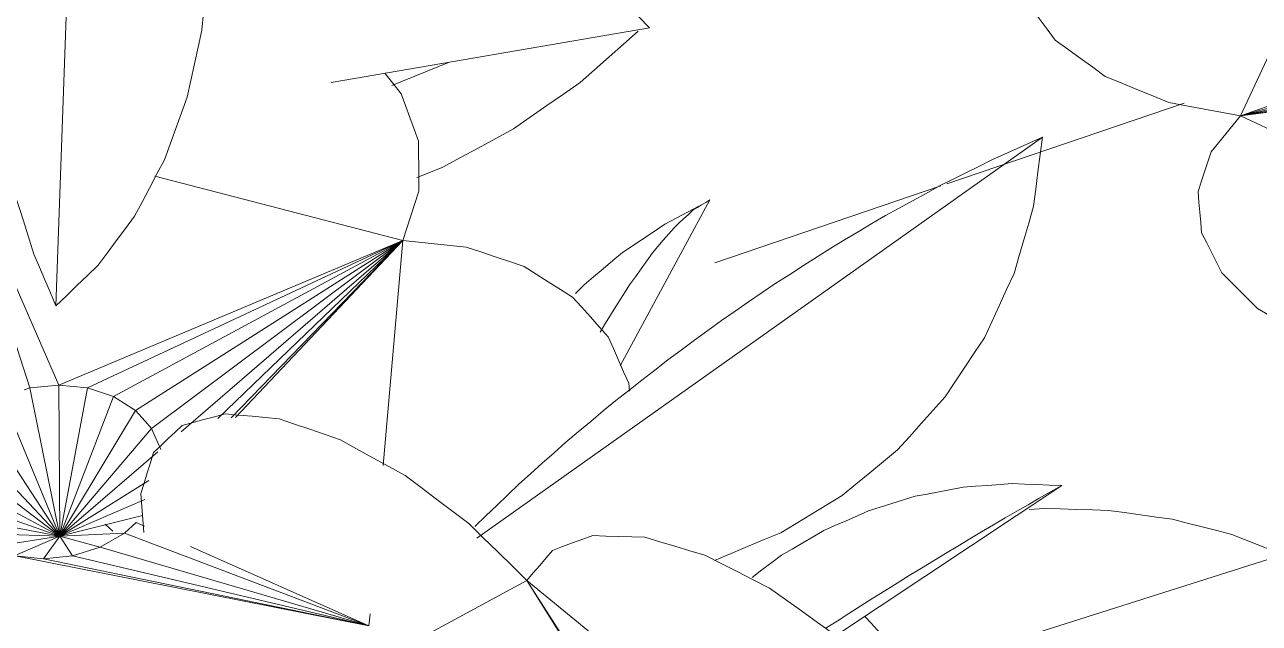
# Model space of a CAD drawing. Header units: metres. Extents: x 10.2 to 20.8, y -0.2 to 6.6.
# Drawn here: x 14.8893 to 14.982, y 2.0666 to 2.1115 of the extents above; entities that cross this region are included whole.
import ezdxf

# ---------------------------------------------------------------- set-up
doc = ezdxf.new("R2010")
doc.units = ezdxf.units.M
doc.layers.add('Importações nas famílias', color=250, linetype='Continuous', lineweight=5)
doc.layers.add('Vegetação', color=7, linetype='Continuous', lineweight=5)

# ---------------------------------------------------------------- blocks, each defined once
blk = doc.blocks.new('Planta_pergolado_12200 - plantas pergolado_skp_Component_12-V3381-Corte 3')
at = {"layer": 'Importações nas famílias'}
blk.add_line((14.967141, 2.076969), (14.950014, 2.065597), dxfattribs=at)
at = {"layer": 'Importações nas famílias', "flags": 128}
for points in [[(14.963434, 2.077113), (14.962514, 2.077046), (14.961594, 2.076978), (14.960674, 2.07691), (14.959754, 2.076843)], [(14.967141, 2.076969), (14.966214, 2.077005), (14.965287, 2.077041), (14.96436, 2.077077), (14.963434, 2.077113)], [(14.956143, 2.076161), (14.955267, 2.075889), (14.954392, 2.075618), (14.953516, 2.075346), (14.95264, 2.075075)], [(14.959754, 2.076843), (14.958851, 2.076672), (14.957948, 2.076502), (14.957046, 2.076331), (14.956143, 2.076161)], [(14.963784, 2.075057), (14.964623, 2.075535), (14.965462, 2.076013), (14.966302, 2.076491), (14.967141, 2.076969)], [(14.95264, 2.075075), (14.951802, 2.074705), (14.950963, 2.074335), (14.950124, 2.073966), (14.949286, 2.073596)], [(14.960246, 2.072978), (14.961131, 2.073498), (14.962015, 2.074017), (14.9629, 2.074537), (14.963784, 2.075057)], [(14.949286, 2.073596), (14.948493, 2.073133), (14.947701, 2.072669), (14.946908, 2.072205), (14.946116, 2.071742)], [(14.95661, 2.070781), (14.957519, 2.07133), (14.958428, 2.071879), (14.959337, 2.072429), (14.960246, 2.072978)], [(14.946116, 2.071742), (14.945378, 2.07119), (14.944641, 2.070637), (14.943903, 2.070085)], [(14.952962, 2.068517), (14.953874, 2.069083), (14.954786, 2.069649), (14.955698, 2.070215), (14.95661, 2.070781)], [(14.949387, 2.06624), (14.95028, 2.066809), (14.951174, 2.067379), (14.952068, 2.067948), (14.952962, 2.068517)]]:
    blk.add_lwpolyline(points, dxfattribs=at)
blk = doc.blocks.new('Planta_pergolado_12200 - plantas pergolado_skp_Component_12-V2719-Corte 3')
at = {"layer": 'Importações nas famílias', "flags": 128}
blk.add_lwpolyline([(14.757602, 0.77096), (14.757886, 0.770698), (14.758171, 0.770435)], dxfattribs=at)
blk = doc.blocks.new('Planta_pergolado_12200 - plantas pergolado_skp_Component_12-V3382-Corte 3')
at = {"layer": 'Importações nas famílias'}
for p, q in [((14.940741, 2.098382), (14.933986, 2.085932)), ((14.931285, 2.092024), (14.930637, 2.091359)), ((14.932506, 2.088468), (14.932896, 2.089152))]:
    blk.add_line(p, q, dxfattribs=at)
at = {"layer": 'Importações nas famílias', "flags": 128}
for points in [[(14.939488, 2.097636), (14.939801, 2.097823), (14.940115, 2.098009), (14.940428, 2.098195), (14.940741, 2.098382)], [(14.939891, 2.097926), (14.939041, 2.09747), (14.938191, 2.097014), (14.937342, 2.096559)], [(14.938041, 2.096303), (14.938403, 2.096636), (14.938764, 2.09697), (14.939126, 2.097303), (14.939488, 2.097636)], [(14.937342, 2.096559), (14.936551, 2.096027), (14.93576, 2.095495), (14.934969, 2.094963), (14.934178, 2.094432)], [(14.936434, 2.094413), (14.936836, 2.094885), (14.937238, 2.095358), (14.937639, 2.09583), (14.938041, 2.096303)], [(14.934178, 2.094432), (14.933454, 2.09383), (14.932731, 2.093228), (14.932008, 2.092626), (14.931285, 2.092024)], [(14.934706, 2.09201), (14.935138, 2.092611), (14.93557, 2.093212), (14.936002, 2.093812), (14.936434, 2.094413)], [(14.932896, 2.089152), (14.933348, 2.089867), (14.933801, 2.090581), (14.934253, 2.091296), (14.934706, 2.09201)]]:
    blk.add_lwpolyline(points, dxfattribs=at)
blk = doc.blocks.new('Planta_pergolado_12200 - plantas pergolado_skp_Component_17-V3383-Corte 3')
at = {"layer": 'Importações nas famílias'}
for p, q in [((14.917688, 2.095334), (14.899055, 2.100158)), ((14.891863, 2.084506), (14.886179, 2.097497)), ((14.88968, 2.084284), (14.885778, 2.096354)), ((14.891863, 2.084506), (14.917688, 2.095334)), ((14.917688, 2.095334), (14.894006, 2.084284)), ((14.917688, 2.095334), (14.895965, 2.083634)), ((14.917688, 2.095334), (14.897604, 2.082599)), ((14.917688, 2.095334), (14.898813, 2.081251)), ((14.917688, 2.095334), (14.901044, 2.081002)), ((14.917688, 2.095334), (14.903797, 2.081985)), ((14.917688, 2.095334), (14.904789, 2.082052)), ((14.917688, 2.095334), (14.905122, 2.082075)), ((14.917688, 2.095334), (14.9162, 2.078476)), ((14.88968, 2.084284), (14.891863, 2.084506)), ((14.891928, 2.073161), (14.891863, 2.084506)), ((14.891863, 2.084506), (14.894006, 2.084284)), ((14.934645, 2.084633), (14.934693, 2.084044)), ((14.891928, 2.073161), (14.887607, 2.083634)), ((14.889263, 2.084154), (14.88968, 2.084284)), ((14.88968, 2.084284), (14.891928, 2.073161)), ((14.891928, 2.073161), (14.894006, 2.084284)), ((14.891928, 2.073161), (14.895965, 2.083634)), ((14.894006, 2.084284), (14.895965, 2.083634)), ((14.895965, 2.083634), (14.897604, 2.082599)), ((14.891928, 2.073161), (14.885785, 2.082599)), ((14.897604, 2.082599), (14.891928, 2.073161)), ((14.897604, 2.082599), (14.898329, 2.081791)), ((14.898329, 2.081791), (14.898813, 2.081251)), ((14.891928, 2.073161), (14.884338, 2.081251)), ((14.891928, 2.073161), (14.898813, 2.081251)), ((14.898813, 2.081251), (14.89951, 2.079681)), ((14.891928, 2.073161), (14.883364, 2.079681)), ((14.8993, 2.0795), (14.891928, 2.073161)), ((14.891928, 2.073161), (14.882931, 2.077996)), ((14.898619, 2.077352), (14.891928, 2.073161)), ((14.891928, 2.073161), (14.883067, 2.076311)), ((14.891928, 2.073161), (14.898311, 2.075921)), ((14.891928, 2.073161), (14.883763, 2.074741)), ((14.89815, 2.074718), (14.891928, 2.073161)), ((14.897659, 2.0742), (14.896792, 2.073392)), ((14.897659, 2.0742), (14.898287, 2.073923)), ((14.891928, 2.073161), (14.884973, 2.073392)), ((14.891928, 2.073161), (14.896792, 2.073392)), ((14.896792, 2.073392), (14.89497, 2.072358)), ((14.896792, 2.073392), (14.91514, 2.06646)), ((14.891928, 2.073161), (14.886612, 2.072358)), ((14.891928, 2.073161), (14.888643, 2.071738)), ((14.891928, 2.073161), (14.890714, 2.071485)), ((14.891928, 2.073161), (14.892897, 2.071707)), ((14.891928, 2.073161), (14.89497, 2.072358)), ((14.89497, 2.072358), (14.892897, 2.071707)), ((14.89497, 2.072358), (14.91514, 2.06646)), ((14.901753, 2.072388), (14.91514, 2.06646)), ((14.890714, 2.071485), (14.88857, 2.071707)), ((14.91514, 2.06646), (14.88857, 2.071707)), ((14.892897, 2.071707), (14.890714, 2.071485)), ((14.91514, 2.06646), (14.890714, 2.071485)), ((14.892897, 2.071707), (14.91514, 2.06646)), ((14.915218, 2.067343), (14.91514, 2.06646))]:
    blk.add_line(p, q, dxfattribs=at)
at = {"layer": 'Importações nas famílias', "flags": 128}
for points in [[(14.916331, 2.107881), (14.91693, 2.107126), (14.917547, 2.10635)], [(14.917547, 2.10635), (14.917872, 2.105462), (14.918197, 2.104573), (14.918523, 2.103685), (14.918848, 2.102797)], [(14.918848, 2.102797), (14.91886, 2.101858), (14.918872, 2.100918), (14.918884, 2.099979), (14.918896, 2.09904)], [(14.918896, 2.09904), (14.918594, 2.098113), (14.918292, 2.097187), (14.91799, 2.09626), (14.917688, 2.095334)], [(14.917688, 2.095334), (14.918876, 2.095211), (14.920064, 2.095088), (14.921253, 2.094965), (14.922441, 2.094842)], [(14.922441, 2.094842), (14.923527, 2.094482), (14.924612, 2.094121), (14.925698, 2.09376), (14.926784, 2.0934)], [(14.926784, 2.0934), (14.927693, 2.092826), (14.928602, 2.092253), (14.929511, 2.091679), (14.93042, 2.091105)], [(14.93042, 2.091105), (14.93109, 2.090358), (14.93176, 2.08961), (14.932431, 2.088863), (14.933101, 2.088115)], [(14.933101, 2.088115), (14.933487, 2.087245), (14.933873, 2.086374), (14.934259, 2.085504), (14.934645, 2.084633)]]:
    blk.add_lwpolyline(points, dxfattribs=at)
blk = doc.blocks.new('Planta_pergolado_12200 - plantas pergolado_skp_Component_16-V3384-Corte 3')
for name, p in [('Planta_pergolado_12200 - plantas pergolado_skp_Component_17-V3383-Corte 3', (0, 0)), ('Planta_pergolado_12200 - plantas pergolado_skp_Component_12-V3382-Corte 3', (0, 0)), ('Planta_pergolado_12200 - plantas pergolado_skp_Component_12-V3381-Corte 3', (0, 0)), ('Planta_pergolado_12200 - plantas pergolado_skp_Component_12-V2719-Corte 3', (0.137743, 1.303105))]:
    blk.add_blockref(name, p)
blk = doc.blocks.new('Planta_pergolado_12200 - plantas pergolado_skp_-V3436-Corte 3')
blk.add_blockref('Planta_pergolado_12200 - plantas pergolado_skp_Component_16-V3384-Corte 3', (0, 0))
blk = doc.blocks.new('Planta_pergolado_12200 - plantas pergolado_skp_-V3437-Corte 3')
blk.add_blockref('Planta_pergolado_12200 - plantas pergolado_skp_-V3436-Corte 3', (0, 0))
blk = doc.blocks.new('Planta_pergolado_12200 - plantas pergolado_skp_Component_17-V3665-Corte 3')
at = {"layer": 'Importações nas famílias'}
for p, q in [((14.98056, 2.104677), (14.991004, 2.127048)), ((15.002679, 2.112483), (14.98056, 2.104677)), ((15.003682, 2.111211), (14.98056, 2.104677)), ((15.005155, 2.11013), (14.98056, 2.104677)), ((15.006998, 2.109315), (14.98056, 2.104677)), ((15.009086, 2.10882), (14.98056, 2.104677)), ((15.010836, 2.108708), (14.98056, 2.104677)), ((14.98056, 2.104677), (15.011338, 2.090327))]:
    blk.add_line(p, q, dxfattribs=at)
at = {"layer": 'Importações nas famílias', "flags": 128}
for points in [[(14.966658, 2.110369), (14.966056, 2.111182), (14.965454, 2.111995), (14.964852, 2.112808), (14.964251, 2.113621)], [(14.970407, 2.10765), (14.96947, 2.10833), (14.968532, 2.109009), (14.967595, 2.109689), (14.966658, 2.110369)], [(14.975177, 2.105697), (14.973984, 2.106185), (14.972792, 2.106673), (14.971599, 2.107162), (14.970407, 2.10765)], [(14.98056, 2.104677), (14.979214, 2.104932), (14.977868, 2.105187), (14.976522, 2.105442), (14.975177, 2.105697)], [(14.978369, 2.101992), (14.978916, 2.102663), (14.979464, 2.103334), (14.980012, 2.104005), (14.98056, 2.104677)], [(14.977376, 2.099), (14.977624, 2.099748), (14.977872, 2.100496), (14.97812, 2.101244), (14.978369, 2.101992)], [(14.977648, 2.095907), (14.97758, 2.09668), (14.977512, 2.097454), (14.977444, 2.098227), (14.977376, 2.099)], [(14.979168, 2.092923), (14.978788, 2.093669), (14.978408, 2.094415), (14.978028, 2.095161), (14.977648, 2.095907)], [(14.981832, 2.09025), (14.981166, 2.090918), (14.9805, 2.091586), (14.979834, 2.092254), (14.979168, 2.092923)], [(14.985458, 2.088072), (14.984551, 2.088616), (14.983645, 2.089161), (14.982738, 2.089706), (14.981832, 2.09025)]]:
    blk.add_lwpolyline(points, dxfattribs=at)
blk = doc.blocks.new('Planta_pergolado_12200 - plantas pergolado_skp_Component_16-V3666-Corte 3')
blk.add_blockref('Planta_pergolado_12200 - plantas pergolado_skp_Component_17-V3665-Corte 3', (0, 0))
blk = doc.blocks.new('Planta_pergolado_12200 - plantas pergolado_skp_Component_12-V3728-Corte 3')
at = {"layer": 'Importações nas famílias'}
blk.add_line((14.893012, 2.128926), (14.891632, 2.090446), dxfattribs=at)
at = {"layer": 'Importações nas famílias', "flags": 128}
for points in [[(14.902602, 2.111105), (14.902728, 2.112419), (14.902853, 2.113733), (14.902979, 2.115047), (14.903104, 2.11636)], [(14.901488, 2.106077), (14.901766, 2.107334), (14.902045, 2.108591), (14.902324, 2.109848), (14.902602, 2.111105)], [(14.899788, 2.101392), (14.900213, 2.102563), (14.900638, 2.103734), (14.901063, 2.104905), (14.901488, 2.106077)], [(14.897541, 2.097161), (14.898103, 2.098219), (14.898664, 2.099276), (14.899226, 2.100334), (14.899788, 2.101392)], [(14.888663, 2.098495), (14.888996, 2.097451), (14.889329, 2.096407), (14.889662, 2.095363), (14.889994, 2.094319)], [(14.894801, 2.093483), (14.895486, 2.094403), (14.896171, 2.095322), (14.896856, 2.096242), (14.897541, 2.097161)], [(14.889994, 2.094319), (14.890404, 2.093351), (14.890813, 2.092382), (14.891223, 2.091414), (14.891632, 2.090446)], [(14.891632, 2.090446), (14.892424, 2.091205), (14.893217, 2.091965), (14.894009, 2.092724), (14.894801, 2.093483)]]:
    blk.add_lwpolyline(points, dxfattribs=at)
blk = doc.blocks.new('Planta_pergolado_12200 - plantas pergolado_skp_Component_12-V3565-Corte 3')
at = {"layer": 'Importações nas famílias'}
blk.add_line((14.619715, 2.233353), (14.577255, 2.203287), dxfattribs=at)
at = {"layer": 'Importações nas famílias', "flags": 128}
for points in [[(14.619715, 2.233353), (14.618769, 2.23293), (14.617822, 2.232507), (14.616876, 2.232085), (14.61593, 2.231662)], [(14.619053, 2.228175), (14.619218, 2.229469), (14.619384, 2.230764), (14.619549, 2.232058), (14.619715, 2.233353)], [(14.61593, 2.231662), (14.614946, 2.231171), (14.613962, 2.23068), (14.612977, 2.23019), (14.611993, 2.229699)], [(14.611993, 2.229699), (14.610982, 2.229146), (14.609971, 2.228592), (14.608959, 2.228039), (14.607948, 2.227486)], [(14.61759, 2.223125), (14.617955, 2.224388), (14.618321, 2.22565), (14.618687, 2.226912), (14.619053, 2.228175)], [(14.607948, 2.227486), (14.606921, 2.226876), (14.605894, 2.226266), (14.604867, 2.225657), (14.60384, 2.225047)], [(14.60384, 2.225047), (14.602808, 2.224388), (14.601777, 2.223728), (14.600745, 2.223069), (14.599714, 2.22241)], [(14.615361, 2.218324), (14.615918, 2.219524), (14.616475, 2.220724), (14.617033, 2.221925), (14.61759, 2.223125)], [(14.599714, 2.22241), (14.598689, 2.221708), (14.597665, 2.221006), (14.596641, 2.220305), (14.595616, 2.219603)], [(14.595616, 2.219603), (14.59461, 2.218867), (14.593604, 2.218131), (14.592598, 2.217395), (14.591592, 2.216659)], [(14.612418, 2.213882), (14.613154, 2.214992), (14.61389, 2.216103), (14.614625, 2.217213), (14.615361, 2.218324)], [(14.591592, 2.216659), (14.590616, 2.215896), (14.589639, 2.215134), (14.588663, 2.214371), (14.587686, 2.213609)], [(14.587686, 2.213609), (14.58675, 2.212828), (14.585814, 2.212048), (14.584878, 2.211268), (14.583942, 2.210487)], [(14.608831, 2.209904), (14.609728, 2.210898), (14.610625, 2.211893), (14.611521, 2.212887), (14.612418, 2.213882)], [(14.583942, 2.210487), (14.583057, 2.209698), (14.582172, 2.208908), (14.581287, 2.208119), (14.580402, 2.207329)], [(14.604683, 2.206484), (14.60572, 2.207339), (14.606757, 2.208194), (14.607794, 2.209049), (14.608831, 2.209904)], [(14.580402, 2.207329), (14.579578, 2.206539), (14.578753, 2.20575), (14.577929, 2.20496), (14.577104, 2.20417)], [(14.600072, 2.203702), (14.601224, 2.204397), (14.602377, 2.205093), (14.60353, 2.205788), (14.604683, 2.206484)], [(14.595105, 2.201622), (14.596347, 2.202142), (14.597588, 2.202662), (14.59883, 2.203182), (14.600072, 2.203702)]]:
    blk.add_lwpolyline(points, dxfattribs=at)
blk = doc.blocks.new('Planta_pergolado_12200 - plantas pergolado_skp_Component_17-V3732-Corte 3')
at = {"layer": 'Importações nas famílias'}
for p, q in [((14.926996, 2.069855), (14.915396, 2.063597)), ((14.938108, 2.052078), (14.926996, 2.069855)), ((14.926996, 2.069855), (14.938533, 2.051914)), ((14.96288, 2.04055), (14.926996, 2.069855))]:
    blk.add_line(p, q, dxfattribs=at)
at = {"layer": 'Importações nas famílias', "flags": 128}
for points in [[(14.901127, 2.081483), (14.901931, 2.081698), (14.902734, 2.081913), (14.903537, 2.082129), (14.90434, 2.082344)], [(14.90434, 2.082344), (14.905353, 2.082252), (14.906365, 2.082159), (14.907378, 2.082066), (14.90839, 2.081973)], [(14.90839, 2.081973), (14.909543, 2.081579), (14.910695, 2.081184), (14.911848, 2.08079), (14.913001, 2.080395)], [(14.89897, 2.079447), (14.89951, 2.079956), (14.900049, 2.080465), (14.900588, 2.080974), (14.901127, 2.081483)], [(14.913001, 2.080395), (14.914215, 2.079726), (14.91543, 2.079056), (14.916644, 2.078387), (14.917858, 2.077717)], [(14.898016, 2.076377), (14.898255, 2.077144), (14.898493, 2.077912), (14.898732, 2.07868), (14.89897, 2.079447)], [(14.917858, 2.077717), (14.919052, 2.076818), (14.920245, 2.07592), (14.921438, 2.075021), (14.922632, 2.074122)], [(14.898252, 2.073454), (14.898173, 2.074428), (14.898095, 2.075403), (14.898016, 2.076377)], [(14.922632, 2.074122), (14.923723, 2.073055), (14.924814, 2.071988), (14.925905, 2.070921), (14.926996, 2.069855)], [(14.928921, 2.072111), (14.929675, 2.072387), (14.93043, 2.072662), (14.931184, 2.072938), (14.931938, 2.073214)], [(14.931938, 2.073214), (14.932914, 2.073183), (14.93389, 2.073152), (14.934865, 2.073121), (14.935841, 2.073091)], [(14.935841, 2.073091), (14.936972, 2.072755), (14.938103, 2.072419), (14.939233, 2.072083), (14.940364, 2.071748)], [(14.926996, 2.069855), (14.927477, 2.070419), (14.927958, 2.070983), (14.92844, 2.071547), (14.928921, 2.072111)], [(14.940364, 2.071748), (14.941573, 2.07113), (14.942781, 2.070513), (14.94399, 2.069895), (14.945199, 2.069277)], [(14.945199, 2.069277), (14.946403, 2.06842), (14.947607, 2.067563), (14.948811, 2.066705), (14.950015, 2.065848)]]:
    blk.add_lwpolyline(points, dxfattribs=at)
blk = doc.blocks.new('Planta_pergolado_12200 - plantas pergolado_skp_Component_16-V3733-Corte 3')
for name, p in [('Planta_pergolado_12200 - plantas pergolado_skp_Component_12-V3728-Corte 3', (0, 0)), ('Planta_pergolado_12200 - plantas pergolado_skp_Component_12-V3565-Corte 3', (0.345978, -0.130269)), ('Planta_pergolado_12200 - plantas pergolado_skp_Component_17-V3732-Corte 3', (0, 0))]:
    blk.add_blockref(name, p)
blk = doc.blocks.new('Planta_pergolado_12200 - plantas pergolado_skp_-V3770-Corte 3')
blk.add_blockref('Planta_pergolado_12200 - plantas pergolado_skp_Component_16-V3733-Corte 3', (0, 0))
blk = doc.blocks.new('Planta_pergolado_12200 - plantas pergolado_skp_-V3771-Corte 3')
at = {"layer": 'Importações nas famílias'}
for p, q in [((14.958511, 2.099582), (14.976341, 2.105634)), ((14.941105, 2.093674), (14.958065, 2.099431))]:
    blk.add_line(p, q, dxfattribs=at)
for name in ['Planta_pergolado_12200 - plantas pergolado_skp_-V3770-Corte 3', 'Planta_pergolado_12200 - plantas pergolado_skp_Component_16-V3666-Corte 3']:
    blk.add_blockref(name, (0, 0))
blk = doc.blocks.new('Planta_pergolado_12200 - plantas pergolado_skp_-V3936-Corte 3')
blk.add_blockref('Planta_pergolado_12200 - plantas pergolado_skp_-V3771-Corte 3', (0, 0))
blk = doc.blocks.new('Planta_pergolado_12200 - plantas pergolado_skp_Component_12-V3990-Corte 3')
at = {"layer": 'Importações nas famílias'}
for p, q in [((14.937637, 2.115444), (14.93363, 2.11381)), ((14.921103, 2.108699), (14.916846, 2.106962))]:
    blk.add_line(p, q, dxfattribs=at)
at = {"layer": 'Importações nas famílias', "flags": 128}
for points in [[(14.925752, 2.11951), (14.926584, 2.119482), (14.927416, 2.119454), (14.928248, 2.119426), (14.92908, 2.119398)], [(14.92908, 2.119398), (14.929864, 2.119216), (14.930649, 2.119034), (14.931433, 2.118852), (14.932218, 2.118669)], [(14.932218, 2.118669), (14.932937, 2.118337), (14.933655, 2.118005), (14.934374, 2.117673), (14.935093, 2.117341)], [(14.935093, 2.117341), (14.935729, 2.116867), (14.936365, 2.116393), (14.937001, 2.115919), (14.937637, 2.115444)]]:
    blk.add_lwpolyline(points, dxfattribs=at)
blk = doc.blocks.new('Planta_pergolado_12200 - plantas pergolado_skp_Component_16-V3994-Corte 3')
blk.add_blockref('Planta_pergolado_12200 - plantas pergolado_skp_Component_12-V3990-Corte 3', (0, 0))
blk = doc.blocks.new('Planta_pergolado_12200 - plantas pergolado_skp_-V4057-Corte 3')
blk.add_blockref('Planta_pergolado_12200 - plantas pergolado_skp_Component_16-V3994-Corte 3', (0, 0))
blk = doc.blocks.new('Planta_pergolado_12200 - plantas pergolado_skp_-V4514-Corte 3')
blk.add_blockref('Planta_pergolado_12200 - plantas pergolado_skp_-V4057-Corte 3', (0, 0))
blk = doc.blocks.new('Planta_pergolado_12200 - plantas pergolado_skp_Component_12-V4520-Corte 3')
at = {"layer": 'Importações nas famílias'}
for p, q in [((14.979054, 2.052948), (14.992296, 2.07042)), ((14.976022, 2.058889), (14.97529, 2.058155)), ((14.972325, 2.052526), (14.972673, 2.053299))]:
    blk.add_line(p, q, dxfattribs=at)
at = {"layer": 'Importações nas famílias', "flags": 128}
for points in [[(14.989401, 2.069555), (14.990125, 2.069771), (14.990849, 2.069987), (14.991573, 2.070204), (14.992296, 2.07042)], [(14.986573, 2.068287), (14.98728, 2.068604), (14.987987, 2.068921), (14.988694, 2.069238), (14.989401, 2.069555)], [(14.983843, 2.06663), (14.984525, 2.067045), (14.985208, 2.067459), (14.98589, 2.067873), (14.986573, 2.068287)], [(14.981241, 2.064603), (14.981892, 2.06511), (14.982542, 2.065617), (14.983192, 2.066124), (14.983843, 2.06663)], [(14.978798, 2.062229), (14.979409, 2.062822), (14.98002, 2.063416), (14.98063, 2.06401), (14.981241, 2.064603)], [(14.976539, 2.059533), (14.977104, 2.060207), (14.977668, 2.060881), (14.978233, 2.061555), (14.978798, 2.062229)], [(14.97449, 2.056545), (14.975002, 2.057292), (14.975514, 2.058039), (14.976027, 2.058786), (14.976539, 2.059533)], [(14.97529, 2.058155), (14.974654, 2.057394), (14.974018, 2.056633), (14.973382, 2.055871), (14.972745, 2.05511)], [(14.972673, 2.053299), (14.973127, 2.05411), (14.973582, 2.054922), (14.974036, 2.055733), (14.97449, 2.056545)], [(14.972745, 2.05511), (14.97222, 2.054339), (14.971695, 2.053568), (14.971226, 2.05288)]]:
    blk.add_lwpolyline(points, dxfattribs=at)
blk = doc.blocks.new('Planta_pergolado_12200 - plantas pergolado_skp_Component_17-V4521-Corte 3')
at = {"layer": 'Importações nas famílias'}
for p, q in [((14.965838, 2.07526), (14.964712, 2.075166)), ((15.008798, 2.072957), (15.007999, 2.073141)), ((14.957086, 2.06334), (14.98371, 2.071782)), ((14.98371, 2.071782), (14.990391, 2.069817)), ((14.984838, 2.067136), (14.98371, 2.071782)), ((14.98371, 2.071782), (14.984716, 2.06703)), ((14.991575, 2.069468), (15.016571, 2.062117)), ((14.957086, 2.06334), (14.967559, 2.053841)), ((14.974706, 2.057385), (14.957086, 2.06334)), ((14.975266, 2.057996), (14.957086, 2.06334)), ((14.975824, 2.058606), (14.957086, 2.06334)), ((14.976311, 2.059138), (14.957086, 2.06334)), ((14.976655, 2.059543), (14.957086, 2.06334)), ((14.97681, 2.059748), (14.957086, 2.06334)), ((14.987066, 2.057964), (14.986044, 2.062171)), ((14.985886, 2.061503), (14.986637, 2.057959)), ((15.000792, 2.057145), (15.016571, 2.062117)), ((15.000937, 2.0577), (15.016571, 2.062117)), ((15.001158, 2.058548), (15.016571, 2.062117)), ((15.001334, 2.059223), (15.016571, 2.062117)), ((15.016571, 2.062117), (15.00146, 2.059704)), ((15.016571, 2.062117), (15.001537, 2.060001)), ((15.010258, 2.047702), (15.016571, 2.062117)), ((14.986637, 2.057959), (14.983311, 2.058564)), ((14.993091, 2.058812), (14.987066, 2.057964)), ((14.984933, 2.057937), (14.982998, 2.057677)), ((14.984499, 2.054027), (14.982998, 2.057677)), ((14.984933, 2.057937), (14.983104, 2.058292)), ((14.986637, 2.057959), (14.984933, 2.057937)), ((14.985761, 2.054086), (14.984933, 2.057937)), ((14.987066, 2.057964), (14.986637, 2.057959)), ((14.987102, 2.054149), (14.987066, 2.057964)), ((14.98925, 2.057755), (14.987066, 2.057964)), ((14.988524, 2.0542), (14.98925, 2.057755)), ((14.991321, 2.058086), (14.98925, 2.057755)), ((14.990445, 2.057509), (14.98925, 2.057755)), ((14.983402, 2.053837), (14.982062, 2.056078)), ((14.981586, 2.053568), (14.980452, 2.054792)), ((14.982062, 2.054157), (14.981007, 2.055524)), ((14.989978, 2.054136), (14.990452, 2.055247)), ((14.980594, 2.053392), (14.979968, 2.05395)), ((14.980957, 2.053457), (14.980076, 2.054296)), ((15.001896, 2.052004), (15.001314, 2.052304)), ((15.030276, 2.050398), (15.030636, 2.050841)), ((15.010258, 2.047702), (15.007394, 2.049175)), ((15.010258, 2.047702), (15.007518, 2.049086)), ((15.010258, 2.047702), (15.007999, 2.048736)), ((15.010258, 2.047702), (15.008479, 2.0484)), ((15.026796, 2.048669), (15.027686, 2.048933)), ((15.010258, 2.047702), (15.008585, 2.04824)), ((15.010258, 2.047702), (15.00868, 2.048107)), ((15.010258, 2.047702), (15.008747, 2.048014)), ((15.010258, 2.047702), (15.008789, 2.047955)), ((15.010258, 2.047702), (15.00881, 2.047925)), ((15.008817, 2.047916), (15.010258, 2.047702)), ((15.010258, 2.047702), (15.008951, 2.047729)), ((15.010019, 2.045267), (15.010318, 2.045721))]:
    blk.add_line(p, q, dxfattribs=at)
at = {"layer": 'Importações nas famílias', "flags": 128}
for points in [[(14.970653, 2.075108), (14.969449, 2.075146), (14.968245, 2.075184), (14.967041, 2.075222), (14.965838, 2.07526)], [(14.975451, 2.074443), (14.974251, 2.074609), (14.973052, 2.074775), (14.971852, 2.074942), (14.970653, 2.075108)], [(14.979904, 2.073308), (14.978791, 2.073592), (14.977677, 2.073875), (14.976564, 2.074159), (14.975451, 2.074443)], [(14.994644, 2.074615), (14.993543, 2.074496), (14.992442, 2.074377), (14.991341, 2.074258), (14.99024, 2.074138)], [(14.999423, 2.074569), (14.998228, 2.07458), (14.997034, 2.074592), (14.995839, 2.074603), (14.994644, 2.074615)], [(15.001367, 2.074341), (15.00063, 2.074427), (14.999423, 2.074569)], [(14.98371, 2.071782), (14.982758, 2.072163), (14.981807, 2.072545), (14.980855, 2.072927), (14.979904, 2.073308)], [(14.99024, 2.074138), (14.989308, 2.073897), (14.988375, 2.073655), (14.987443, 2.073414), (14.98651, 2.073172)], [(14.98651, 2.073172), (14.98581, 2.072825), (14.98511, 2.072477), (14.98441, 2.072129), (14.98371, 2.071782)], [(15.012756, 2.071502), (15.011767, 2.071866), (15.010777, 2.07223), (15.009788, 2.072594), (15.008798, 2.072957)], [(15.015854, 2.069736), (15.01508, 2.070178), (15.014305, 2.070619), (15.013531, 2.071061), (15.012756, 2.071502)], [(15.017881, 2.067781), (15.017374, 2.06827), (15.016868, 2.068758), (15.016361, 2.069247), (15.015854, 2.069736)], [(15.018699, 2.065768), (15.018495, 2.066271), (15.01829, 2.066774), (15.018086, 2.067278), (15.017881, 2.067781)], [(14.952394, 2.067132), (14.952842, 2.066638), (14.953291, 2.066143), (14.953739, 2.065649), (14.954188, 2.065154)], [(14.954188, 2.065154), (14.954912, 2.064701), (14.955637, 2.064247), (14.956362, 2.063794), (14.957086, 2.06334)], [(15.018252, 2.063836), (15.018364, 2.064319), (15.018476, 2.064802), (15.018587, 2.065285), (15.018699, 2.065768)], [(14.957086, 2.06334), (14.955821, 2.063214), (14.954557, 2.063087), (14.953292, 2.062961)], [(15.016571, 2.062117), (15.016992, 2.062547), (15.017412, 2.062977), (15.017832, 2.063407), (15.018252, 2.063836)], [(15.021201, 2.061162), (15.020043, 2.061401), (15.018886, 2.061639), (15.017729, 2.061878), (15.016571, 2.062117)], [(15.0253, 2.059781), (15.024275, 2.060127), (15.02325, 2.060472), (15.022225, 2.060817), (15.021201, 2.061162)], [(15.027766, 2.058497), (15.026944, 2.058925), (15.026122, 2.059353), (15.0253, 2.059781)], [(15.027686, 2.048933), (15.028334, 2.049299), (15.028981, 2.049666), (15.029629, 2.050032), (15.030276, 2.050398)], [(15.010318, 2.045721), (15.010303, 2.046217), (15.010288, 2.046712), (15.010273, 2.047207), (15.010258, 2.047702)], [(15.010258, 2.047702), (15.011469, 2.047586), (15.01268, 2.04747), (15.013891, 2.047354), (15.015102, 2.047238)], [(15.015102, 2.047238), (15.016285, 2.047253), (15.017467, 2.047268), (15.018649, 2.047283), (15.019832, 2.047298)]]:
    blk.add_lwpolyline(points, dxfattribs=at)
blk = doc.blocks.new('Planta_pergolado_12200 - plantas pergolado_skp_Component_16-V4522-Corte 3')
for name in ['Planta_pergolado_12200 - plantas pergolado_skp_Component_17-V4521-Corte 3', 'Planta_pergolado_12200 - plantas pergolado_skp_Component_12-V4520-Corte 3']:
    blk.add_blockref(name, (0, 0))
blk = doc.blocks.new('Planta_pergolado_12200 - plantas pergolado_skp_Component_12-V4599-Corte 3')
at = {"layer": 'Importações nas famílias'}
blk.add_line((14.936208, 2.111288), (14.91231, 2.107191), dxfattribs=at)
at = {"layer": 'Importações nas famílias', "flags": 128}
for points in [[(14.912544, 2.121293), (14.913585, 2.121367), (14.914626, 2.121441), (14.915667, 2.121515), (14.916707, 2.121588)], [(14.916707, 2.121588), (14.917758, 2.121457), (14.91881, 2.121326), (14.919861, 2.121195), (14.920912, 2.121063)], [(14.908521, 2.120185), (14.909527, 2.120462), (14.910533, 2.120739), (14.911538, 2.121016), (14.912544, 2.121293)], [(14.920912, 2.121063), (14.921949, 2.12073), (14.922986, 2.120397), (14.924023, 2.120064), (14.92506, 2.11973)], [(14.904731, 2.11829), (14.905678, 2.118764), (14.906626, 2.119237), (14.907573, 2.119711), (14.908521, 2.120185)], [(14.92506, 2.11973), (14.926058, 2.119203), (14.927056, 2.118676), (14.928055, 2.118148), (14.929053, 2.117621)], [(14.902998, 2.116971), (14.903864, 2.11763), (14.904731, 2.11829)], [(14.929053, 2.117621), (14.92999, 2.116912), (14.930926, 2.116203), (14.931862, 2.115494), (14.932799, 2.114785)], [(14.932799, 2.114785), (14.933651, 2.11391), (14.934504, 2.113036), (14.935356, 2.112162), (14.936208, 2.111288)]]:
    blk.add_lwpolyline(points, dxfattribs=at)
blk = doc.blocks.new('Planta_pergolado_12200 - plantas pergolado_skp_Component_17-V4601-Corte 3')
at = {"layer": 'Importações nas famílias', "flags": 128}
for points in [[(14.930986, 2.10719), (14.932075, 2.108149), (14.933164, 2.109109), (14.934254, 2.110068), (14.935343, 2.111028)], [(14.925989, 2.103714), (14.927239, 2.104583), (14.928488, 2.105452), (14.929737, 2.106321), (14.930986, 2.10719)], [(14.920693, 2.100837), (14.922017, 2.101557), (14.923341, 2.102276), (14.924665, 2.102995), (14.925989, 2.103714)], [(14.918739, 2.10006), (14.919385, 2.100317), (14.920693, 2.100837)]]:
    blk.add_lwpolyline(points, dxfattribs=at)
blk = doc.blocks.new('Planta_pergolado_12200 - plantas pergolado_skp_Component_16-V4602-Corte 3')
for name in ['Planta_pergolado_12200 - plantas pergolado_skp_Component_17-V4601-Corte 3', 'Planta_pergolado_12200 - plantas pergolado_skp_Component_12-V4599-Corte 3']:
    blk.add_blockref(name, (0, 0))
blk = doc.blocks.new('Planta_pergolado_12200 - plantas pergolado_skp_-V4640-Corte 3')
blk.add_blockref('Planta_pergolado_12200 - plantas pergolado_skp_Component_16-V4602-Corte 3', (0, 0))
blk = doc.blocks.new('Planta_pergolado_12200 - plantas pergolado_skp_-V4641-Corte 3')
for name in ['Planta_pergolado_12200 - plantas pergolado_skp_-V4640-Corte 3', 'Planta_pergolado_12200 - plantas pergolado_skp_Component_16-V4522-Corte 3']:
    blk.add_blockref(name, (0, 0))
blk = doc.blocks.new('Planta_pergolado_12200 - plantas pergolado_skp_-V5113-Corte 3')
blk.add_blockref('Planta_pergolado_12200 - plantas pergolado_skp_-V4641-Corte 3', (0, 0))
blk = doc.blocks.new('Planta_pergolado_12200 - Planta_pergolado_12200-V5114-Corte 3')
for name in ['Planta_pergolado_12200 - plantas pergolado_skp_-V4514-Corte 3', 'Planta_pergolado_12200 - plantas pergolado_skp_-V5113-Corte 3', 'Planta_pergolado_12200 - plantas pergolado_skp_-V3936-Corte 3', 'Planta_pergolado_12200 - plantas pergolado_skp_-V3437-Corte 3']:
    blk.add_blockref(name, (0, 0))

msp = doc.modelspace()

# ---------------------------------------------------------------- block references
at = {"layer": 'Vegetação', "color": 250}
msp.add_blockref('Planta_pergolado_12200 - Planta_pergolado_12200-V5114-Corte 3', (0, 0), dxfattribs=at)

doc.saveas('drawing.dxf')
